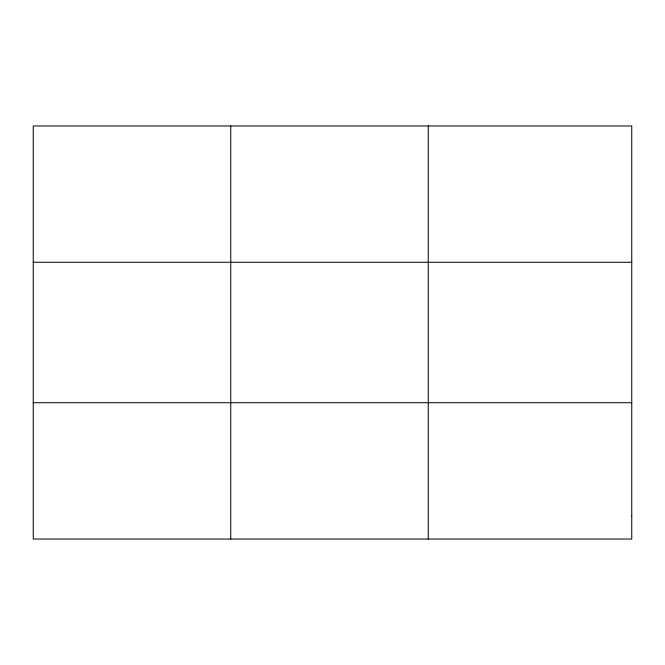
<?xml version="1.0" encoding="UTF-8"?>
<svg xmlns="http://www.w3.org/2000/svg" width="665" height="665" viewBox="0 0 665 665"><rect width="100%" height="100%" fill="white"/><g stroke="black" fill="none" stroke-linecap="round" stroke-linejoin="round"><path stroke-width="1" d="M230.755 539.041L230.755 125.959M428.26 539.041L428.26 125.959M33.25 262.276L631.75 262.276M33.25 402.724L631.75 402.724M631.75 516.323L631.75 539.041L33.25 539.041L33.25 125.959L631.75 125.959L631.75 516.323"/></g></svg>
